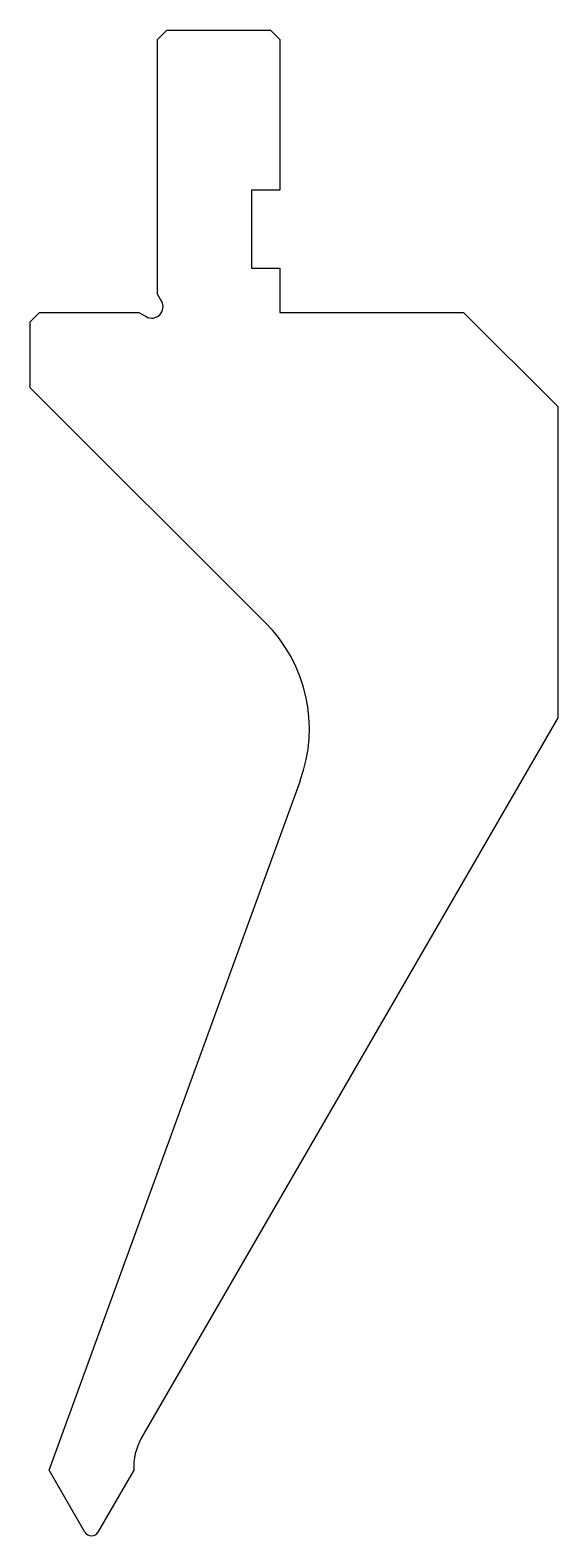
# Model space of a CAD drawing. Header units: millimetres. Extents: x 1495 to 1551, y 1039 to 1199.
import ezdxf

# ---------------------------------------------------------------- set-up
doc = ezdxf.new("R2010")
doc.units = ezdxf.units.MM
doc.layers.add('Default', color=7, linetype='Continuous')

msp = doc.modelspace()

# ---------------------------------------------------------------- linework, layer by layer
at = {"layer": 'Default'}
for p, q in [((1508.68, 1198.26), (1509.68, 1199.26)), ((1509.68, 1199.26), (1520.68, 1199.26)), ((1520.68, 1199.26), (1521.68, 1198.26)), ((1508.68, 1171.22), (1508.68, 1198.26)), ((1521.68, 1198.26), (1521.68, 1182.26)), ((1521.68, 1182.26), (1518.68, 1182.26)), ((1518.68, 1182.26), (1518.68, 1173.96)), ((1518.68, 1173.96), (1521.68, 1173.96)), ((1521.68, 1173.96), (1521.68, 1169.26)), ((1509.12, 1170.46), (1508.68, 1171.22)), ((1495.18, 1168.26), (1496.18, 1169.26)), ((1495.18, 1161.26), (1495.18, 1168.26)), ((1496.18, 1169.26), (1506.72, 1169.26)), ((1506.72, 1169.26), (1507.48, 1168.82)), ((1521.68, 1169.26), (1541.18, 1169.26)), ((1541.18, 1169.26), (1551.18, 1159.26)), ((1520.12, 1136.32), (1495.18, 1161.26)), ((1551.18, 1159.26), (1551.18, 1126.2)), ((1551.18, 1126.2), (1506.97, 1049.63)), ((1497.18, 1046.26), (1523.85, 1119.53)), ((1500.98, 1039.66), (1497.18, 1046.26)), ((1506.18, 1046.26), (1502.37, 1039.66))]:
    msp.add_line(p, q, dxfattribs=at)
for centre, radius, start, end in [((1508.08, 1169.86), 1.2, 240, 30), ((1508.81, 1125), 16, 340, 45), ((1512.17, 1046.63), 6, 150, 183.5573), ((1501.68, 1040.06), 0.8, 210, 330)]:
    msp.add_arc(centre, radius, start, end, dxfattribs=at)

doc.saveas('drawing.dxf')
